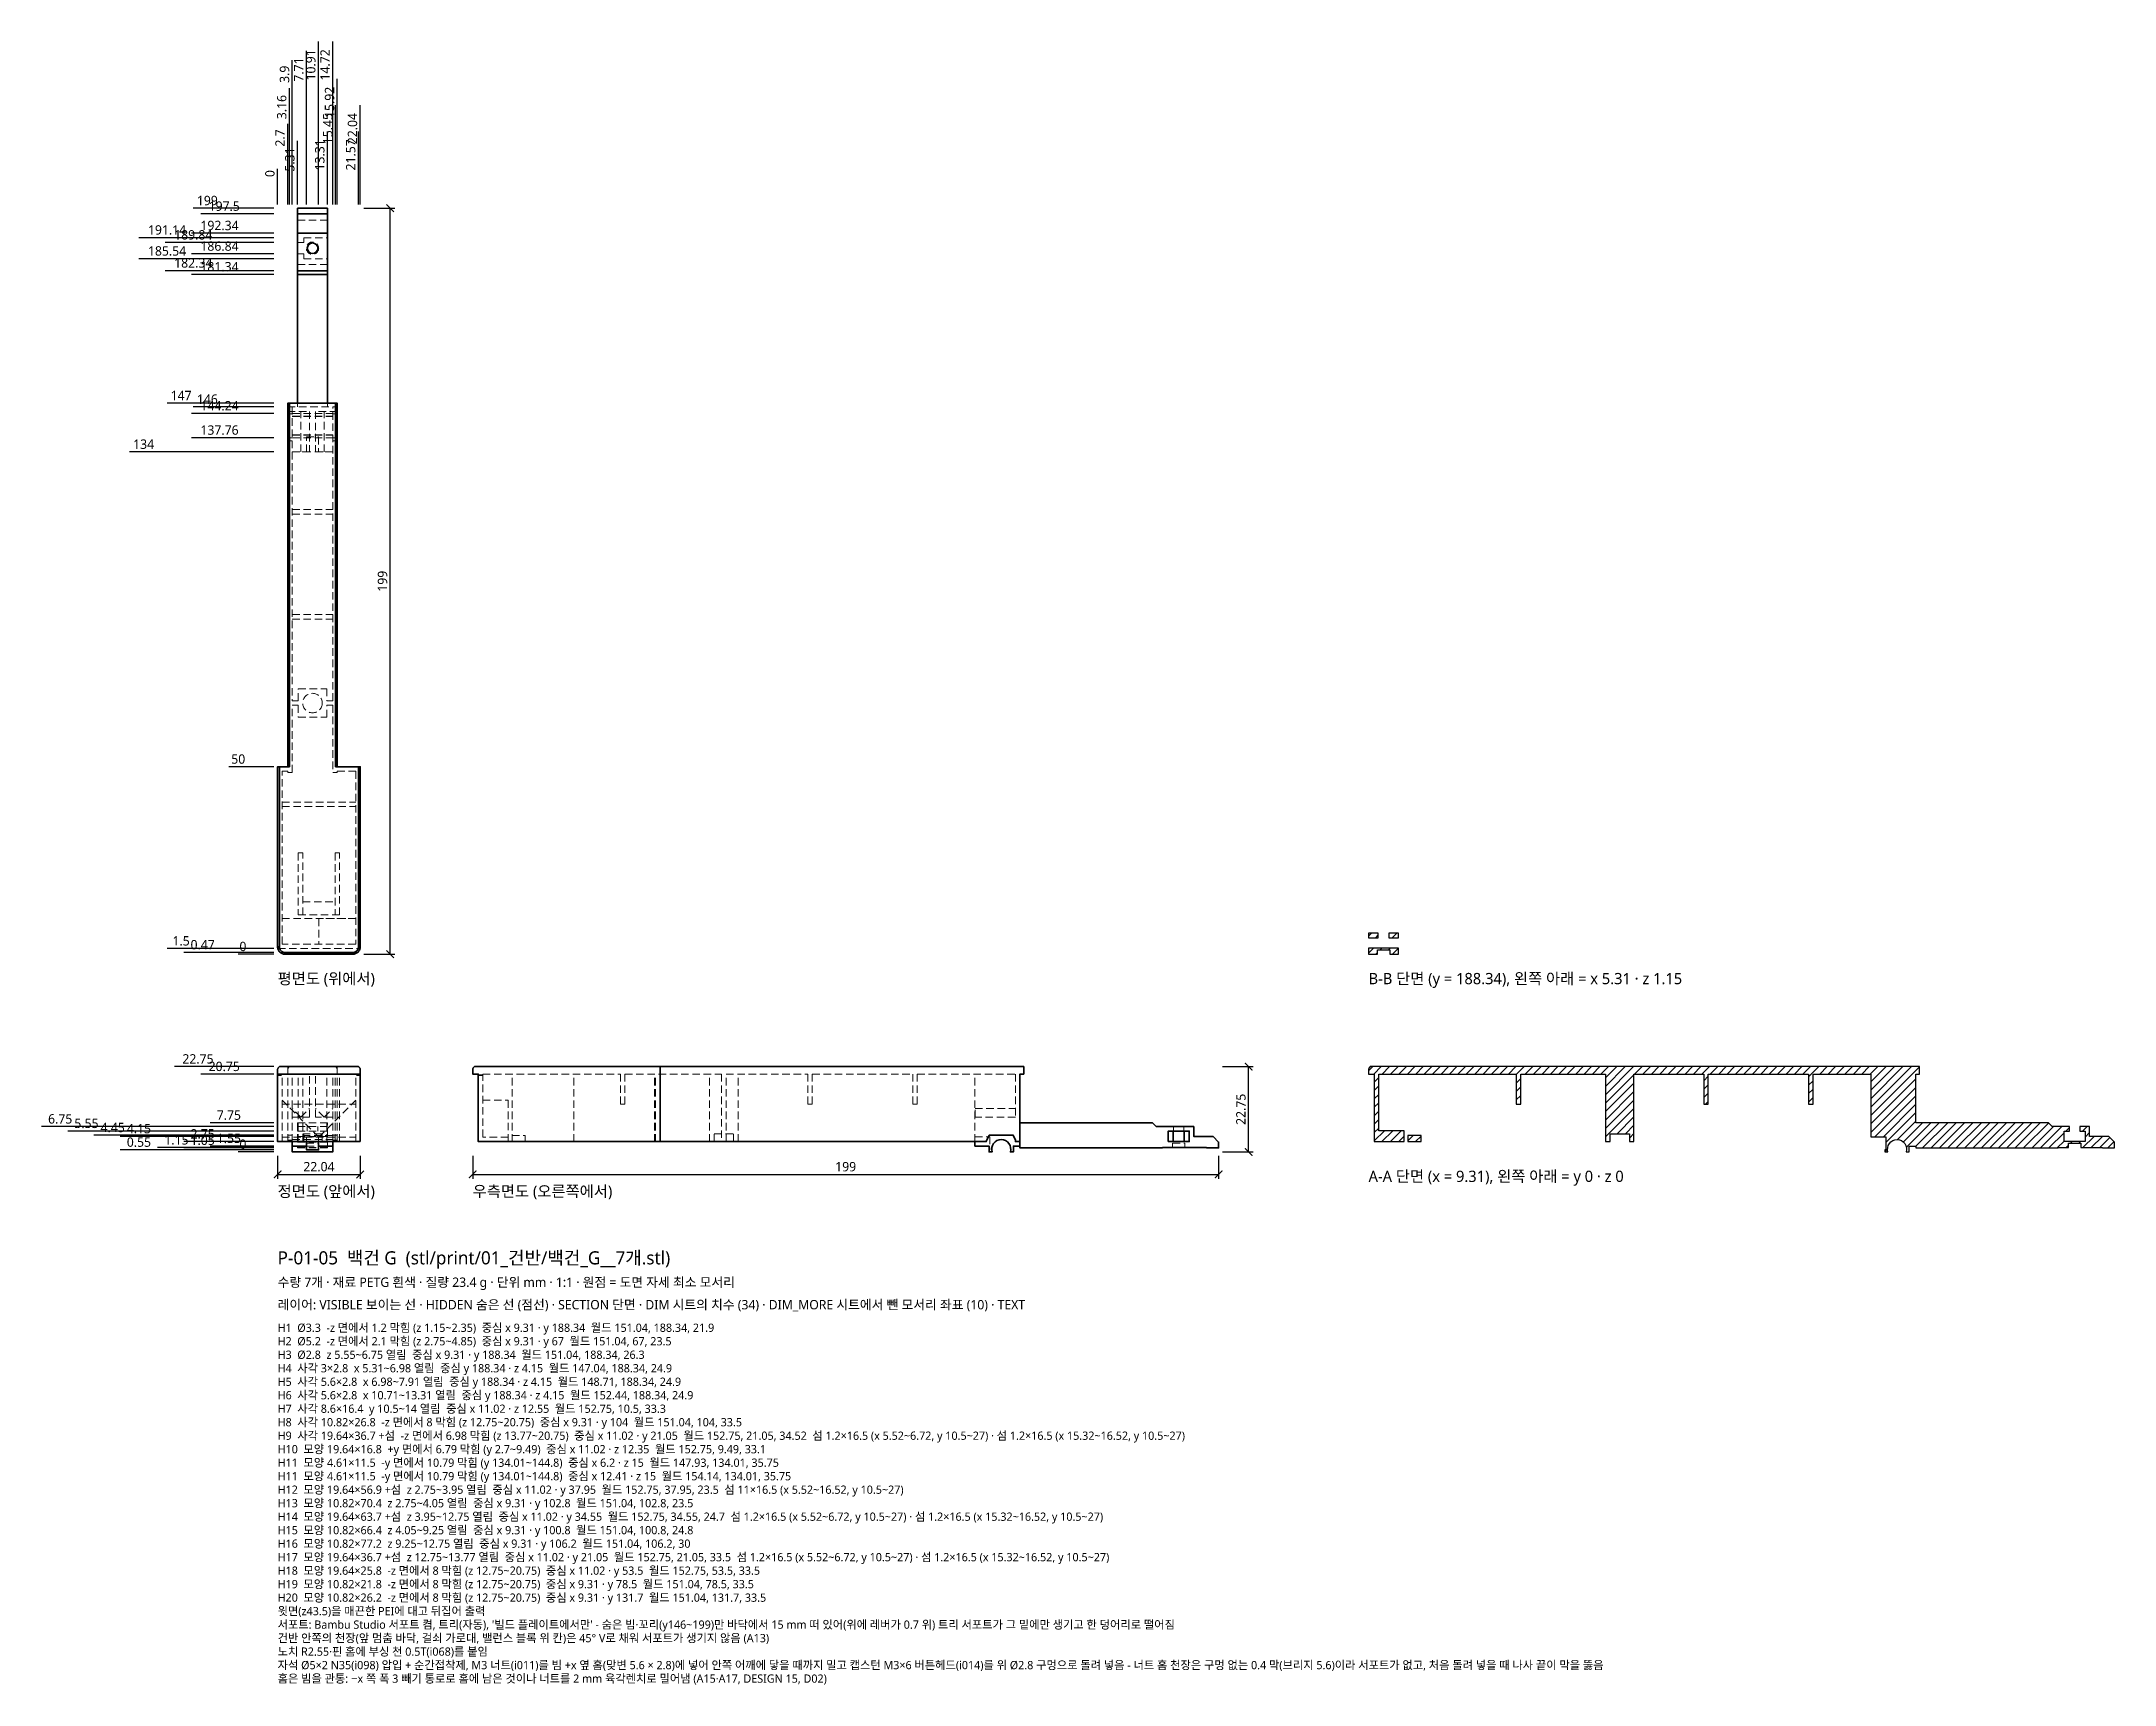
# Model space of a CAD drawing. Header units: millimetres. Extents: x -63 to 490, y -142 to 296.
import ezdxf

# ---------------------------------------------------------------- set-up
doc = ezdxf.new("R2010")
doc.units = ezdxf.units.MM
doc.linetypes.add('HIDDEN', pattern=[3, 2, -1])
for name, color, linetype, lineweight in [('DIM', 4, 'CONTINUOUS', 13), ('DIM_MORE', 3, 'CONTINUOUS', 13), ('HIDDEN', 8, 'HIDDEN', 18), ('SECTION', 5, 'CONTINUOUS', 25), ('TEXT', 7, 'CONTINUOUS', 18), ('VISIBLE', 7, 'CONTINUOUS', 35)]:
    doc.layers.add(name, color=color, linetype=linetype, lineweight=lineweight)
doc.styles.add('KR', font='malgun.ttf')
doc.dimstyles.new('TOCCATA', dxfattribs={"dimtxt": 2.5, "dimasz": 2, "dimexe": 1.2, "dimexo": 1, "dimgap": 0.8, "dimtad": 1, "dimdsep": 46, "dimtxsty": 'KR', "dimblk": 'ARCHTICK', "dimcen": 2.5, "dimazin": 3, "dimtfac": 0.5, "dimtmove": 2, "dimatfit": 3})

# ---------------------------------------------------------------- blocks, each defined once
blk = doc.blocks.new('_ARCHTICK')
at = {"color": 0, "linetype": 'BYBLOCK', "const_width": 0.15}
blk.add_lwpolyline([(-0.5, -0.5), (0.5, 0.5)], dxfattribs=at)

msp = doc.modelspace()

# ---------------------------------------------------------------- hatches: boundary and pattern name
at = {"layer": 'SECTION'}
h = msp.add_hatch(dxfattribs=at)
h.set_pattern_fill('ANSI31', scale=0.5)
h.paths.add_polyline_path([(293.64, 58.35), (291.04, 58.35), (291.04, 57.15), (293.64, 57.15)])
h.paths.add_polyline_path([(299.04, 58.35), (296.44, 58.35), (296.44, 57.15), (299.04, 57.15)])
h.paths.add_polyline_path([(293.39, 53.95), (296.69, 53.95), (296.69, 52.75), (299.04, 52.75), (299.04, 54.35), (291.04, 54.35), (291.04, 52.75), (293.39, 52.75)])
h = msp.add_hatch(dxfattribs=at)
h.set_pattern_fill('ANSI31', scale=0.5)
h.paths.add_polyline_path([(429.5, 0.58), (429.53, 1.18), (429.69, 1.75), (429.99, 2.26), (430.4, 2.7), (430.89, 3.03), (431.45, 3.23), (432.04, 3.3), (432.63, 3.23), (433.19, 3.03), (433.68, 2.7), (434.09, 2.26), (434.39, 1.75), (434.55, 1.18), (434.58, 0.58), (434.48, 0), (435.28, 0), (435.28, 1.55), (437.04, 1.55), (437.04, 1.05), (475.04, 1.05), (475.04, 1.15), (477.739, 1.15), (477.739, 2.35), (481.021, 2.35), (481.021, 1.15), (486.84, 1.15), (486.84, 1.05), (490.04, 1.05), (490.04, 2.65), (488.54, 4.15), (483.38, 4.15), (483.38, 6.75), (480.77, 6.75), (480.77, 5.55), (482.18, 5.55), (482.18, 2.75), (476.58, 2.75), (476.58, 5.55), (477.99, 5.55), (477.99, 6.75), (473.38, 6.75), (472.38, 7.75), (437.04, 7.75), (437.04, 20.75), (438.04, 20.75), (438.04, 22.75), (291.506, 22.75), (291.272, 22.517), (291.203, 22.438), (291.145, 22.351), (291.099, 22.257), (291.065, 22.158), (291.045, 22.055), (291.04, 21.982), (291.04, 20.75), (292.54, 20.75), (292.54, 2.75), (300.54, 2.75), (300.54, 3.95), (300.53, 3.95), (300.53, 5.652), (293.74, 5.652), (293.74, 20.75), (330.44, 20.75), (330.44, 12.75), (331.64, 12.75), (331.64, 20.75), (354.24, 20.75), (354.24, 2.75), (355.444, 2.75), (355.444, 4.85), (360.636, 4.85), (360.636, 2.75), (361.84, 2.75), (361.84, 20.75), (380.44, 20.75), (380.44, 12.75), (381.64, 12.75), (381.64, 20.75), (408.44, 20.75), (408.44, 12.75), (409.64, 12.75), (409.64, 20.75), (425.04, 20.75), (425.04, 4.05), (429.04, 4.05), (429.04, 0.55), (428.8, 0.55), (428.8, 0), (429.6, 0)])
h.paths.add_polyline_path([(305.04, 4.35), (301.54, 4.35), (301.54, 2.75), (305.04, 2.75)])

# ---------------------------------------------------------------- linework, layer by layer
at = {"layer": 'HIDDEN'}
for points in [[(5.307, 248.55), (13.307, 248.55)], [(5.307, 242.59), (6.977, 242.59), (6.977, 243.89), (13.307, 243.89)], [(5.307, 239.59), (6.977, 239.59), (6.977, 238.29), (13.307, 238.29)], [(5.307, 236.75), (13.307, 236.75)], [(5.307, 198.75), (5.307, 199.74)], [(13.307, 198.75), (13.307, 199.74)], [(2.697, 198.75), (15.916, 198.75)], [(2.697, 197.55), (8.507, 197.55), (8.507, 186.75)], [(2.697, 196.95), (3.897, 196.95)], [(3.897, 198.75), (3.897, 120.35), (5.507, 120.35), (5.507, 123.55), (13.107, 123.55), (13.107, 120.35), (14.716, 120.35), (14.716, 198.75)], [(3.897, 186.76), (6.192, 186.76), (6.192, 197.55)], [(3.897, 196.99), (14.716, 196.99)], [(3.897, 196.29), (14.716, 196.29)], [(3.897, 196.19), (14.716, 196.19)], [(8.507, 186.76), (6.212, 186.76), (6.212, 197.55)], [(15.916, 197.55), (10.107, 197.55), (10.107, 186.75)], [(10.107, 186.76), (12.402, 186.76), (12.402, 197.55)], [(14.716, 186.76), (12.421, 186.76), (12.421, 197.55)], [(14.716, 196.95), (15.916, 196.95)], [(2.697, 190.55), (3.897, 190.55)], [(2.697, 189.75), (3.897, 189.75)], [(3.897, 191.31), (14.716, 191.31)], [(3.897, 191.21), (14.716, 191.21)], [(3.897, 190.51), (14.716, 190.51)], [(7.707, 186.75), (7.707, 190.75), (10.907, 190.75), (10.907, 186.75)], [(14.716, 190.55), (15.916, 190.55)], [(14.716, 189.75), (15.916, 189.75)], [(3.897, 186.75), (14.716, 186.75)], [(3.897, 171.35), (14.716, 171.35)], [(3.897, 170.15), (14.716, 170.15)], [(3.897, 143.35), (14.716, 143.35)], [(3.897, 142.15), (14.716, 142.15)], [(1.2, 55.45), (1.2, 101.55), (2.697, 101.55), (2.697, 101.25), (3.897, 101.25), (3.897, 119.15), (5.507, 119.15), (5.507, 115.95), (13.107, 115.95), (13.107, 119.15), (14.716, 119.15), (14.716, 101.25), (15.916, 101.25), (15.916, 101.55), (20.84, 101.55), (20.84, 55.45), (1.2, 55.45)], [(1.2, 93.35), (20.84, 93.35)], [(1.2, 92.15), (20.84, 92.15)], [(6.72, 63.25), (6.72, 79.75), (5.52, 79.75), (5.52, 63.25), (16.52, 63.25), (16.52, 79.75), (15.32, 79.75), (15.32, 63.25)], [(6.72, 66.75), (15.32, 66.75)], [(1.2, 62.25), (20.84, 62.25)], [(1.2, 62.24), (11.01, 62.24), (11.01, 55.45)], [(20.84, 62.24), (11.03, 62.24), (11.03, 55.45)], [(0.064, 54.25), (21.976, 54.25)], [(21.04, 54.25), (21.138, 54.255), (21.235, 54.269), (21.33, 54.293)], [(21.33, 54.293), (21.316, 54.289)], [(2.697, 2.75), (2.697, 22.75)], [(2.697, 21.966), (2.703, 22.055), (2.723, 22.158), (2.757, 22.257), (2.803, 22.351), (2.861, 22.438), (2.93, 22.517), (3.164, 22.75)], [(15.449, 22.75), (15.683, 22.517), (15.752, 22.438), (15.81, 22.351), (15.856, 22.257), (15.89, 22.158), (15.91, 22.055), (15.916, 21.966)], [(15.916, 2.75), (15.916, 22.75)], [(1.2, 2.75), (1.2, 20.75)], [(3.897, 2.749), (3.897, 20.75)], [(3.897, 9.25), (8.507, 9.25), (8.507, 20.75)], [(5.507, 2.75), (5.507, 20.75)], [(5.52, 2.75), (5.52, 20.75)], [(6.72, 2.75), (6.72, 20.75)], [(14.716, 9.25), (10.107, 9.25), (10.107, 20.75)], [(13.107, 2.75), (13.107, 20.75)], [(14.716, 2.749), (14.716, 20.75)], [(15.32, 2.75), (15.32, 20.75)], [(16.52, 2.75), (16.52, 20.75)], [(20.84, 2.75), (20.84, 20.75)], [(61.54, 2.75), (61.54, 3.95), (54.74, 3.95), (54.74, 20.75), (91.44, 20.75), (91.44, 12.75), (92.64, 12.75), (92.64, 20.75), (118.44, 20.75), (118.44, 2.75)], [(62.54, 2.75), (62.54, 20.75)], [(79.04, 2.75), (79.04, 20.75)], [(100.54, 2.75), (100.54, 20.75)], [(100.84, 2.75), (100.84, 20.75)], [(115.24, 2.75), (115.24, 20.75)], [(119.64, 2.75), (119.64, 20.75), (141.44, 20.75), (141.44, 12.75), (142.64, 12.75), (142.64, 20.75), (169.44, 20.75), (169.44, 12.75), (170.64, 12.75), (170.64, 20.75), (196.84, 20.75), (196.84, 9.25), (186.04, 9.25)], [(122.84, 2.75), (122.84, 20.75)], [(186.04, 2.75), (186.04, 20.75)], [(11.01, 3.95), (1.2, 13.77)], [(1.2, 12.75), (20.84, 12.75)], [(6.192, 9.25), (3.897, 11.555)], [(6.212, 9.25), (8.507, 11.555)], [(12.402, 9.25), (10.107, 11.554)], [(11.03, 3.95), (20.84, 13.77)], [(12.421, 9.25), (14.716, 11.554)], [(54.74, 13.77), (61.53, 13.77), (61.53, 3.95)], [(186.05, 9.25), (186.05, 11.555), (196.84, 11.555)], [(5.307, 7.75), (5.307, 1.05), (13.307, 1.05), (13.307, 7.75)], [(5.307, 7.75), (13.307, 7.75)], [(5.307, 6.75), (13.307, 6.75)], [(5.307, 5.55), (13.307, 5.55)], [(6.977, 2.75), (6.977, 5.55)], [(7.907, 5.55), (7.907, 6.75)], [(10.707, 5.55), (10.707, 6.75)], [(238.99, 5.55), (238.99, 6.75)], [(241.77, 5.55), (241.77, 6.75)], [(1.2, 3.95), (20.84, 3.95)], [(2.697, 4.45), (3.897, 4.45)], [(2.697, 3.175), (3.897, 3.175)], [(3.897, 3.3), (14.716, 3.3)], [(5.307, 4.15), (13.307, 4.15)], [(5.307, 2.65), (13.307, 2.65)], [(5.307, 1.15), (13.307, 1.15)], [(6.713, 2.75), (6.713, 4.85), (11.907, 4.85), (11.907, 2.75)], [(6.72, 4.35), (15.32, 4.35)], [(7.657, 1.15), (7.657, 2.35), (10.957, 2.35), (10.957, 1.15)], [(7.707, 2.745), (7.707, 4.05), (10.907, 4.05), (10.907, 2.745)], [(7.707, 1.55), (10.907, 1.55)], [(14.716, 4.45), (15.916, 4.45)], [(14.716, 3.175), (15.916, 3.175)], [(62.54, 4.35), (66.04, 4.35), (66.04, 2.75)], [(116.441, 2.75), (116.441, 4.85), (121.639, 4.85), (121.639, 2.75)], [(186.04, 4.05), (190.04, 4.05), (190.04, 0.55), (189.8, 0.55)], [(238.739, 1.15), (238.739, 2.35), (242.021, 2.35), (242.021, 1.15)]]:
    msp.add_lwpolyline(points, dxfattribs=at)
for centre, radius in [((9.307, 241.09), 1.65), ((9.307, 119.75), 2.6)]:
    msp.add_circle(centre, radius, dxfattribs=at)
for centre, start, end in [((1, 55.25), -174.37504, -90.00002), ((21.04, 55.25), -73.1251, -5.62485)]:
    msp.add_arc(centre, 1, start, end, dxfattribs=at)
at = {"layer": 'SECTION'}
for points in [[(293.64, 58.35), (291.04, 58.35), (291.04, 57.15), (293.64, 57.15)], [(299.04, 58.35), (296.44, 58.35), (296.44, 57.15), (299.04, 57.15)], [(293.39, 53.95), (296.69, 53.95), (296.69, 52.75), (299.04, 52.75), (299.04, 54.35), (291.04, 54.35), (291.04, 52.75), (293.39, 52.75)], [(429.5, 0.58), (429.53, 1.18), (429.69, 1.75), (429.99, 2.26), (430.4, 2.7), (430.89, 3.03), (431.45, 3.23), (432.04, 3.3), (432.63, 3.23), (433.19, 3.03), (433.68, 2.7), (434.09, 2.26), (434.39, 1.75), (434.55, 1.18), (434.58, 0.58), (434.48, 0), (435.28, 0), (435.28, 1.55), (437.04, 1.55), (437.04, 1.05), (475.04, 1.05), (475.04, 1.15), (477.739, 1.15), (477.739, 2.35), (481.021, 2.35), (481.021, 1.15), (486.84, 1.15), (486.84, 1.05), (490.04, 1.05), (490.04, 2.65), (488.54, 4.15), (483.38, 4.15), (483.38, 6.75), (480.77, 6.75), (480.77, 5.55), (482.18, 5.55), (482.18, 2.75), (476.58, 2.75), (476.58, 5.55), (477.99, 5.55), (477.99, 6.75), (473.38, 6.75), (472.38, 7.75), (437.04, 7.75), (437.04, 20.75), (438.04, 20.75), (438.04, 22.75), (291.506, 22.75), (291.272, 22.517), (291.203, 22.438), (291.145, 22.351), (291.099, 22.257), (291.065, 22.158), (291.045, 22.055), (291.04, 21.982), (291.04, 20.75), (292.54, 20.75), (292.54, 2.75), (300.54, 2.75), (300.54, 3.95), (300.53, 3.95), (300.53, 5.652), (293.74, 5.652), (293.74, 20.75), (330.44, 20.75), (330.44, 12.75), (331.64, 12.75), (331.64, 20.75), (354.24, 20.75), (354.24, 2.75), (355.444, 2.75), (355.444, 4.85), (360.636, 4.85), (360.636, 2.75), (361.84, 2.75), (361.84, 20.75), (380.44, 20.75), (380.44, 12.75), (381.64, 12.75), (381.64, 20.75), (408.44, 20.75), (408.44, 12.75), (409.64, 12.75), (409.64, 20.75), (425.04, 20.75), (425.04, 4.05), (429.04, 4.05), (429.04, 0.55), (428.8, 0.55), (428.8, 0), (429.6, 0)], [(305.04, 4.35), (301.54, 4.35), (301.54, 2.75), (305.04, 2.75)]]:
    msp.add_lwpolyline(points, close=True, dxfattribs=at)
at = {"layer": 'VISIBLE'}
for points in [[(5.307, 199.74), (5.307, 251.75), (13.307, 251.75), (13.307, 199.74)], [(5.307, 250.25), (13.307, 250.25)], [(5.307, 245.09), (13.307, 245.09)], [(5.307, 235.09), (13.307, 235.09)], [(5.307, 234.09), (13.307, 234.09)], [(3.164, 199.75), (3.164, 102.75), (0, 102.75), (0, 54.709), (0.008, 54.554), (0.036, 54.359), (0.084, 54.169), (0.15, 53.984), (0.234, 53.806), (0.335, 53.638), (0.452, 53.48), (0.584, 53.334), (0.73, 53.202), (0.888, 53.085), (1.056, 52.984), (1.234, 52.9), (1.419, 52.834), (1.609, 52.786), (1.804, 52.758), (1.959, 52.75), (20.081, 52.75), (20.236, 52.758), (20.431, 52.786), (20.621, 52.834), (20.806, 52.9), (20.984, 52.984), (21.152, 53.085), (21.31, 53.202), (21.456, 53.334), (21.588, 53.48), (21.705, 53.638), (21.806, 53.806), (21.89, 53.984), (21.956, 54.169), (22.004, 54.359), (22.032, 54.554), (22.04, 54.709), (22.04, 102.75), (15.449, 102.751), (15.449, 199.75)], [(2.697, 102.75), (2.697, 199.75), (15.916, 199.75), (15.916, 102.75)], [(0.467, 102.75), (0.466, 54.75), (0.473, 54.6), (0.495, 54.451), (0.532, 54.305), (0.582, 54.163), (0.647, 54.027), (0.724, 53.898), (0.814, 53.777), (0.915, 53.665), (1.027, 53.564), (1.148, 53.474), (1.277, 53.397), (1.413, 53.332), (1.555, 53.282), (1.701, 53.245), (1.85, 53.223), (2, 53.216), (20.04, 53.216), (20.19, 53.223), (20.339, 53.245), (20.485, 53.282), (20.627, 53.332), (20.763, 53.397), (20.892, 53.474), (21.013, 53.564), (21.125, 53.665), (21.226, 53.777), (21.316, 53.898), (21.393, 54.027), (21.458, 54.163), (21.508, 54.305), (21.545, 54.451), (21.567, 54.6), (21.574, 54.75), (21.573, 102.75)], [(22.04, 101.55), (22.04, 101.56)], [(0.004, 55.164), (0, 55.25)], [(22.036, 55.164), (22.04, 55.25)], [(0.005, 22.055), (0.025, 22.158), (0.06, 22.257)], [(0.005, 22.055), (0.026, 22.158), (0.06, 22.257)], [(0.06, 22.257), (0.106, 22.351), (0.164, 22.438), (0.106, 22.351)], [(0.164, 22.438), (0.233, 22.517), (0.466, 22.75)], [(0.466, 22.75), (21.574, 22.75), (21.808, 22.517)], [(21.808, 22.517), (21.573, 22.75)], [(21.808, 22.517), (21.876, 22.438)], [(21.808, 22.517), (21.876, 22.438)], [(21.876, 22.438), (21.935, 22.351), (21.981, 22.257)], [(21.981, 22.257), (21.934, 22.351)], [(21.981, 22.257), (22.014, 22.158)], [(22.035, 22.055), (22.014, 22.158)], [(22.035, 22.055), (22.015, 22.158)], [(198.04, 2.75), (196.84, 2.75), (196.84, 3.175), (196.24, 4.45), (189.84, 4.45), (189.04, 2.75), (53.54, 2.75), (53.54, 20.75), (52.04, 20.75), (52.04, 21.982), (52.045, 22.055), (52.065, 22.158), (52.099, 22.257), (52.145, 22.351), (52.203, 22.438), (52.272, 22.517), (52.506, 22.75), (199.04, 22.75), (199.04, 20.75), (198.04, 20.75), (198.04, 1.05), (236.04, 1.05), (236.04, 1.15), (247.84, 1.15), (247.84, 1.05), (251.04, 1.05), (251.04, 2.65), (249.54, 4.15), (244.38, 4.15), (244.38, 6.75), (234.38, 6.75)], [(102.04, 2.75), (102.04, 22.75)], [(0, 21.966), (0.005, 22.055)], [(0, 21.982), (0, 2.75), (22.04, 2.75)], [(0, 20.45), (1, 20.45)], [(0.064, 20.45), (0.064, 20.75), (21.976, 20.75), (21.976, 20.45)], [(21.04, 20.45), (22.04, 20.45)], [(22.035, 22.055), (22.04, 21.966)], [(22.035, 22.055), (22.04, 21.982), (22.04, 2.75)], [(53.54, 20.45), (54.54, 20.45)], [(198.04, 7.75), (233.38, 7.75)], [(234.38, 6.75), (233.38, 7.75)], [(237.58, 2.75), (243.18, 2.75), (243.18, 5.55), (237.58, 5.55), (237.58, 2.75)], [(238.88, 2.75), (238.88, 5.55)], [(241.88, 2.75), (241.88, 5.55)], [(3.897, 2.75), (3.897, 0), (14.716, 0), (14.716, 2.75)], [(3.897, 1.55), (7.707, 1.55)], [(7.707, 2.747), (7.707, 0.55), (10.907, 0.55), (10.907, 2.747)], [(10.907, 1.55), (14.716, 1.55)], [(186.04, 2.75), (186.04, 1.55), (189.8, 1.55), (189.8, 0), (190.6, 0), (190.5, 0.58), (190.53, 1.18), (190.69, 1.75), (190.99, 2.26), (191.4, 2.7), (191.89, 3.03), (192.45, 3.23), (193.04, 3.3), (193.63, 3.23), (194.19, 3.03), (194.68, 2.7), (195.09, 2.26), (195.39, 1.75)], [(198.04, 1.55), (196.28, 1.55), (196.28, 0), (195.48, 0), (195.58, 0.58), (195.55, 1.18), (195.39, 1.75)]]:
    msp.add_lwpolyline(points, dxfattribs=at)
msp.add_circle((9.307, 241.09), 1.4, dxfattribs=at)

# ---------------------------------------------------------------- texts
at = {"layer": 'TEXT', "style": 'KR'}
for s, height, p in [('평면도 (위에서)', 3, (0, 44.75)), ('B-B 단면 (y = 188.34), 왼쪽 아래 = x 5.31 · z 1.15', 3, (291.04, 44.75)), ('A-A 단면 (x = 9.31), 왼쪽 아래 = y 0 · z 0', 3, (291.04, -8)), ('정면도 (앞에서)', 3, (0, -12)), ('우측면도 (오른쪽에서)', 3, (52.04, -12)), ('P-01-05  백건 G  (stl/print/01_건반/백건_G__7개.stl)', 3.5, (0, -30)), ('수량 7개 · 재료 PETG 흰색 · 질량 23.4 g · 단위 mm · 1:1 · 원점 = 도면 자세 최소 모서리', 2.5, (0, -36)), ('레이어: VISIBLE 보이는 선 · HIDDEN 숨은 선 (점선) · SECTION 단면 · DIM 시트의 치수 (34) · DIM_MORE 시트에서 뺀 모서리 좌표 (10) · TEXT', 2.5, (0, -42)), ('H1  Ø3.3  -z 면에서 1.2 막힘 (z 1.15~2.35)  중심 x 9.31 · y 188.34  월드 151.04, 188.34, 21.9', 2.2, (0, -48)), ('H2  Ø5.2  -z 면에서 2.1 막힘 (z 2.75~4.85)  중심 x 9.31 · y 67  월드 151.04, 67, 23.5', 2.2, (0, -51.6)), ('H3  Ø2.8  z 5.55~6.75 열림  중심 x 9.31 · y 188.34  월드 151.04, 188.34, 26.3', 2.2, (0, -55.2)), ('H4  사각 3×2.8  x 5.31~6.98 열림  중심 y 188.34 · z 4.15  월드 147.04, 188.34, 24.9', 2.2, (0, -58.8)), ('H5  사각 5.6×2.8  x 6.98~7.91 열림  중심 y 188.34 · z 4.15  월드 148.71, 188.34, 24.9', 2.2, (0, -62.4)), ('H6  사각 5.6×2.8  x 10.71~13.31 열림  중심 y 188.34 · z 4.15  월드 152.44, 188.34, 24.9', 2.2, (0, -66)), ('H7  사각 8.6×16.4  y 10.5~14 열림  중심 x 11.02 · z 12.55  월드 152.75, 10.5, 33.3', 2.2, (0, -69.6)), ('H8  사각 10.82×26.8  -z 면에서 8 막힘 (z 12.75~20.75)  중심 x 9.31 · y 104  월드 151.04, 104, 33.5', 2.2, (0, -73.2)), ('H9  사각 19.64×36.7 +섬  -z 면에서 6.98 막힘 (z 13.77~20.75)  중심 x 11.02 · y 21.05  월드 152.75, 21.05, 34.52  섬 1.2×16.5 (x 5.52~6.72, y 10.5~27) · 섬 1.2×16.5 (x 15.32~16.52, y 10.5~27)', 2.2, (0, -76.8)), ('H10  모양 19.64×16.8  +y 면에서 6.79 막힘 (y 2.7~9.49)  중심 x 11.02 · z 12.35  월드 152.75, 9.49, 33.1', 2.2, (0, -80.4)), ('H11  모양 4.61×11.5  -y 면에서 10.79 막힘 (y 134.01~144.8)  중심 x 6.2 · z 15  월드 147.93, 134.01, 35.75', 2.2, (0, -84)), ('H11  모양 4.61×11.5  -y 면에서 10.79 막힘 (y 134.01~144.8)  중심 x 12.41 · z 15  월드 154.14, 134.01, 35.75', 2.2, (0, -87.6)), ('H12  모양 19.64×56.9 +섬  z 2.75~3.95 열림  중심 x 11.02 · y 37.95  월드 152.75, 37.95, 23.5  섬 11×16.5 (x 5.52~16.52, y 10.5~27)', 2.2, (0, -91.2)), ('H13  모양 10.82×70.4  z 2.75~4.05 열림  중심 x 9.31 · y 102.8  월드 151.04, 102.8, 23.5', 2.2, (0, -94.8)), ('H14  모양 19.64×63.7 +섬  z 3.95~12.75 열림  중심 x 11.02 · y 34.55  월드 152.75, 34.55, 24.7  섬 1.2×16.5 (x 5.52~6.72, y 10.5~27) · 섬 1.2×16.5 (x 15.32~16.52, y 10.5~27)', 2.2, (0, -98.4)), ('H15  모양 10.82×66.4  z 4.05~9.25 열림  중심 x 9.31 · y 100.8  월드 151.04, 100.8, 24.8', 2.2, (0, -102)), ('H16  모양 10.82×77.2  z 9.25~12.75 열림  중심 x 9.31 · y 106.2  월드 151.04, 106.2, 30', 2.2, (0, -105.6)), ('H17  모양 19.64×36.7 +섬  z 12.75~13.77 열림  중심 x 11.02 · y 21.05  월드 152.75, 21.05, 33.5  섬 1.2×16.5 (x 5.52~6.72, y 10.5~27) · 섬 1.2×16.5 (x 15.32~16.52, y 10.5~27)', 2.2, (0, -109.2)), ('H18  모양 19.64×25.8  -z 면에서 8 막힘 (z 12.75~20.75)  중심 x 11.02 · y 53.5  월드 152.75, 53.5, 33.5', 2.2, (0, -112.8)), ('H19  모양 10.82×21.8  -z 면에서 8 막힘 (z 12.75~20.75)  중심 x 9.31 · y 78.5  월드 151.04, 78.5, 33.5', 2.2, (0, -116.4)), ('윗면(z43.5)을 매끈한 PEI에 대고 뒤집어 출력', 2.2, (0, -123.6)), ('H20  모양 10.82×26.2  -z 면에서 8 막힘 (z 12.75~20.75)  중심 x 9.31 · y 131.7  월드 151.04, 131.7, 33.5', 2.2, (0, -120)), ("서포트: Bambu Studio 서포트 켬, 트리(자동), '빌드 플레이트에서만' - 숨은 빔·꼬리(y146~199)만 바닥에서 15 mm 떠 있어(위에 레버가 0.7 위) 트리 서포트가 그 밑에만 생기고 한 덩어리로 떨어짐", 2.2, (0, -127.2)), ('노치 R2.55·핀 홈에 부싱 천 0.5T(i068)를 붙임', 2.2, (0, -134.4)), ('건반 안쪽의 천장(앞 멈춤 바닥, 걸쇠 가로대, 밸런스 블록 위 칸)은 45° V로 채워 서포트가 생기지 않음 (A13)', 2.2, (0, -130.8)), ('자석 Ø5×2 N35(i098) 압입 + 순간접착제, M3 너트(i011)를 빔 +x 옆 홈(맞변 5.6 × 2.8)에 넣어 안쪽 어깨에 닿을 때까지 밀고 캡스턴 M3×6 버튼헤드(i014)를 위 Ø2.8 구멍으로 돌려 넣음 - 너트 홈 천장은 구멍 없는 0.4 막(브리지 5.6)이라 서포트가 없고, 처음 돌려 넣을 때 나사 끝이 막을 뚫음', 2.2, (0, -138)), ('홈은 빔을 관통: −x 쪽 폭 3 빼기 통로로 홈에 남은 것이나 너트를 2 mm 육각렌치로 밀어냄 (A15·A17, DESIGN 15, D02)', 2.2, (0, -141.6))]:
    msp.add_text(s, height=height, dxfattribs=at).set_placement(p)

# ---------------------------------------------------------------- dimensions: what is measured, and where the dimension line sits
at = {"layer": 'DIM'}
for feature_location, offset, dtype, origin in [((3.16, 251.75), (0, 22), 1, (0, 52.75)), ((15.92, 251.75), (0, 22), 1, (0, 52.75)), ((15.45, 251.75), (0, 15), 1, (0, 52.75)), ((22.04, 251.75), (0, 15), 1, (0, 52.75)), ((2.7, 251.75), (0, 15), 1, (0, 52.75)), ((13.31, 251.75), (0, 8), 1, (0, 52.75)), ((21.57, 251.75), (0, 8), 1, (0, 52.75)), ((5.31, 251.75), (0, 8), 1, (0, 52.75)), ((0, 251.75), (0, 8), 1, (0, 52.75)), ((0, 251.75), (-15, 0), 0, (0, 52.75)), ((0, 250.25), (-8, 0), 0, (0, 52.75)), ((0, 243.89), (-22, 0), 0, (0, 52.75)), ((0, 242.59), (-15, 0), 0, (0, 52.75)), ((0, 245.09), (-8, 0), 0, (0, 52.75)), ((0, 238.29), (-22, 0), 0, (0, 52.75)), ((0, 235.09), (-15, 0), 0, (0, 52.75)), ((0, 239.59), (-8, 0), 0, (0, 52.75)), ((0, 234.09), (-8, 0), 0, (0, 52.75)), ((0, 199.75), (-22, 0), 0, (0, 52.75)), ((0, 196.99), (-8, 0), 0, (0, 52.75)), ((0, 198.75), (-15, 0), 0, (0, 52.75)), ((0, 190.51), (-8, 0), 0, (0, 52.75)), ((0, 102.75), (-8, 0), 0, (0, 52.75)), ((0, 54.25), (-22, 0), 0, (0, 52.75)), ((0, 53.22), (-15, 0), 0, (0, 52.75)), ((0, 52.75), (-8, 0), 0, (0, 52.75)), ((0, 22.75), (-15, 0), 0, (0, 0)), ((0, 20.75), (-8, 0), 0, (0, 0)), ((0, 7.75), (-8, 0), 0, (0, 0)), ((0, 2.75), (-15, 0), 0, (0, 0)), ((0, 1.15), (-22, 0), 0, (0, 0)), ((0, 1.05), (-15, 0), 0, (0, 0)), ((0, 1.55), (-8, 0), 0, (0, 0)), ((0, 0), (-8, 0), 0, (0, 0))]:
    msp.add_ordinate_dim(feature_location=feature_location, offset=offset, dtype=dtype, origin=origin, dimstyle='TOCCATA', dxfattribs=at).render()
for base, p1, p2 in [((30.04, 52.75), (22.04, 52.75), (22.04, 251.75)), ((259.04, 0), (251.04, 0), (251.04, 22.75))]:
    msp.add_linear_dim(base=base, p1=p1, p2=p2, angle=90, dimstyle='TOCCATA', dxfattribs=at).render()
for base, p1, p2 in [((0, -6), (0, 0), (22.04, 0)), ((52.04, -6), (52.04, 0), (251.04, 0))]:
    msp.add_linear_dim(base=base, p1=p1, p2=p2, dimstyle='TOCCATA', dxfattribs=at).render()
at = {"layer": 'DIM_MORE'}
for feature_location, offset, dtype, origin in [((10.91, 251.75), (0, 32), 1, (0, 52.75)), ((14.72, 251.75), (0, 32), 1, (0, 52.75)), ((7.71, 251.75), (0, 32), 1, (0, 52.75)), ((3.9, 251.75), (0, 32), 1, (0, 52.75)), ((0, 186.75), (-32, 0), 0, (0, 52.75)), ((0, 6.75), (-53, 0), 0, (0, 0)), ((0, 5.55), (-46, 0), 0, (0, 0)), ((0, 4.45), (-39, 0), 0, (0, 0)), ((0, 4.15), (-32, 0), 0, (0, 0)), ((0, 0.55), (-32, 0), 0, (0, 0))]:
    msp.add_ordinate_dim(feature_location=feature_location, offset=offset, dtype=dtype, origin=origin, dimstyle='TOCCATA', dxfattribs=at).render()

doc.saveas('drawing.dxf')
